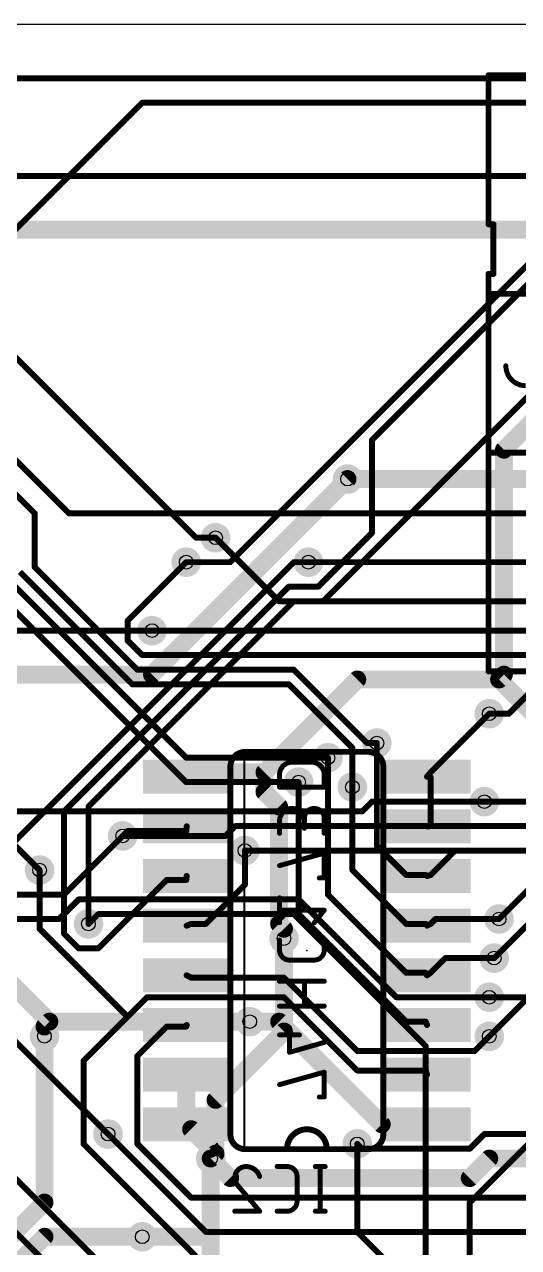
# Model space of a CAD drawing. Extents: x 0 to 200, y 0 to 49.
# Drawn here: x 66.74 to 79.37, y 16.72 to 48 of the extents above; entities that cross this region are included whole.
import ezdxf

# ---------------------------------------------------------------- set-up
doc = ezdxf.new("R2010")
doc.units = 0
for name, color, linetype in [('1', 12, 'CONTINUOUS'), ('16', 132, 'CONTINUOUS'), ('18', 110, 'CONTINUOUS'), ('20', 31, 'CONTINUOUS'), ('21', 253, 'CONTINUOUS'), ('22', 253, 'CONTINUOUS'), ('24', 53, 'CONTINUOUS'), ('26', 253, 'CONTINUOUS'), ('28', 253, 'CONTINUOUS'), ('30', 253, 'CONTINUOUS'), ('32', 253, 'CONTINUOUS'), ('44', 253, 'CONTINUOUS'), ('52', 253, 'CONTINUOUS')]:
    doc.layers.add(name, color=color, linetype=linetype)

# ---------------------------------------------------------------- blocks, each defined once
blk = doc.blocks.new('RECT')
blk.add_solid([(-0.5, -0.5), (0.5, -0.5), (-0.5, 0.5), (0.5, 0.5)])
blk = doc.blocks.new('ROUNDV')
at = {"const_width": 0.5}
blk.add_lwpolyline([(0, -0.25, 1), (0, 0.25, 1), (0, -0.25)], format="xyb", dxfattribs=at)

msp = doc.modelspace()

# ---------------------------------------------------------------- linework, layer by layer
at = {"layer": '1'}
for points, const_width in [([(61.75, 44.125), (82.75, 44.125)], 0.1524), ([(80.625, 42.75), (61.5, 42.75)], 0.4572), ([(65.75, 37.625), (67.875, 35.5)], 0.1524), ([(65.5, 37), (67, 35.5)], 0.1524), ([(81.625, 36.375), (75, 36.375)], 0.4572), ([(67, 35.5), (67, 34.125)], 0.1524), ([(67.875, 35.5), (84.625, 35.5)], 0.1524), ([(71.625, 34.875), (73.25, 33.25)], 0.1524), ([(67, 34.125), (69.625, 31.5)], 0.1524), ([(70.875, 34.25), (69.375, 32.75)], 0.1524), ([(74, 34.25), (86.375, 34.25)], 0.1524), ([(65.625, 33.875), (70.875, 28.625)], 0.1524), ([(66.25, 33.875), (70.875, 29.25)], 0.1524), ([(66.625, 34), (69.5, 31.125)], 0.1524), ([(73.25, 33.25), (81.25, 33.25)], 0.1524), ([(69.375, 32.75), (69.375, 32.25)], 0.1524), ([(87, 32.5), (70, 32.5)], 0.1524), ([(69.375, 32.25), (69.75, 31.875)], 0.1524), ([(69.75, 31.875), (81.75, 31.875)], 0.1524), ([(69.625, 31.5), (73.625, 31.5)], 0.1524), ([(73.625, 31.5), (75.5, 29.625)], 0.1524), ([(80, 31.25), (79.125, 30.375)], 0.1524), ([(69.5, 31.125), (73.5, 31.125)], 0.1524), ([(73.5, 31.125), (75.125, 29.5)], 0.1524), ([(79.125, 30.375), (78.625, 30.375)], 0.1524), ([(75.125, 29.5), (75.125, 28.5)], 0.1524), ([(75.5, 29.625), (75.75, 29.625)], 0.1524), ([(70.875, 29.25), (74.5, 29.25)], 0.1524), ([(70.875, 28.625), (73.75, 28.625)], 0.1524), ([(75.375, 27.875), (75.625, 28.125)], 0.1524), ([(75.625, 28.125), (78.5, 28.125)], 0.1524), ([(62.125, 27.875), (75.375, 27.875)], 0.1524), ([(72.125, 27.5), (71.875, 27.25)], 0.1524), ([(79.875, 27.5), (72.125, 27.5)], 0.1524), ([(78.875, 25.125), (81.375, 27.625)], 0.1524), ([(69.25, 27.25), (67.75, 25.75)], 0.1524), ([(71.875, 27.25), (69.25, 27.25)], 0.1524), ([(78.75, 24.125), (81.875, 27.25)], 0.1524), ([(67.125, 26.375), (66.5, 27)], 0.1524), ([(72.375, 26.875), (80.125, 26.875)], 0.1524), ([(78.625, 22.125), (83.375, 26.875)], 0.1524), ([(67.75, 25.75), (64.5, 25.75)], 0.1524), ([(67.625, 25.125), (68.125, 25.625)], 0.1524), ([(68.125, 25.625), (73.75, 25.625)], 0.1524), ([(73.75, 25.625), (76.25, 23.125)], 0.1524), ([(64.75, 25.125), (67.375, 22.5)], 0.4572), ([(65.875, 25.125), (67.625, 25.125)], 0.1524), ([(68.375, 25), (68.625, 25.25)], 0.1524), ([(68.625, 25.25), (73.625, 25.25)], 0.1524), ([(73.625, 25.25), (77, 21.875)], 0.1524), ([(73.375, 24.625), (73.375, 22.25)], 0.4572), ([(64.75, 23.75), (68.875, 19.625)], 0.1524), ([(76.25, 23.125), (78.625, 23.125)], 0.1524), ([(67.5, 16.125), (60.875, 22.75)], 0.1524), ([(67.25, 22.375), (67.375, 22.5)], 0.4572), ([(67.25, 22.125), (67.25, 22.375)], 0.4572), ([(67.375, 22.5), (72.5, 22.5)], 0.4572), ([(73.375, 22.25), (71.625, 20.5)], 0.4572), ([(77, 21.875), (77, 13.75)], 0.1524), ([(64.125, 20.875), (72.75, 12.25)], 0.1524), ([(71.625, 20.5), (71.625, 19.125)], 0.4572), ([(78.125, 17.875), (80.875, 20.625)], 0.1524), ([(75.25, 17.125), (75.25, 19.375)], 0.1524), ([(71.625, 19.125), (71.5, 19)], 0.4572), ([(71.5, 19), (71.5, 17)], 0.4572), ([(78.125, 13.125), (78.125, 17.875)], 0.1524), ([(71.5, 17), (69.75, 17)], 0.4572), ([(71.5, 17), (71.5, 14.5)], 0.4572), ([(76.625, 15.75), (75.25, 17.125)], 0.1524)]:
    msp.add_lwpolyline(points, dxfattribs=dict(at, const_width=const_width))
for points, const_width in [([(75, 36.4893, 1), (75, 36.2607)], 0.2286), ([(67.0381, 35.5, 1), (66.9619, 35.5)], 0.0762), ([(66.9731, 35.4731, 1), (67.0269, 35.5269)], 0.0762), ([(67.875, 35.5381, 1), (67.875, 35.4619)], 0.0762), ([(67.8481, 35.4731, 1), (67.9019, 35.5269)], 0.0762), ([(71.6519, 34.9019, 1), (71.5981, 34.8481)], 0.0762), ([(66.9619, 34.125, 1), (67.0381, 34.125)], 0.0762), ([(67.0269, 34.1519, 1), (66.9731, 34.0981)], 0.0762), ([(70.9019, 34.2231, 1), (70.8481, 34.2769)], 0.0762), ([(74, 34.2881, 1), (74, 34.2119)], 0.0762), ([(73.25, 33.2881, 1), (73.25, 33.2119)], 0.0762), ([(73.2231, 33.2231, 1), (73.2769, 33.2769)], 0.0762), ([(69.4131, 32.75, 1), (69.3369, 32.75)], 0.0762), ([(69.3481, 32.7769, 1), (69.4019, 32.7231)], 0.0762), ([(70, 32.5381, 1), (70, 32.4619)], 0.0762), ([(69.3369, 32.25, 1), (69.4131, 32.25)], 0.0762), ([(69.4019, 32.2769, 1), (69.3481, 32.2231)], 0.0762), ([(69.75, 31.9131, 1), (69.75, 31.8369)], 0.0762), ([(69.7231, 31.8481, 1), (69.7769, 31.9019)], 0.0762), ([(69.625, 31.5381, 1), (69.625, 31.4619)], 0.0762), ([(69.5981, 31.4731, 1), (69.6519, 31.5269)], 0.0762), ([(73.6519, 31.5269, 1), (73.5981, 31.4731)], 0.0762), ([(73.625, 31.4619, 1), (73.625, 31.5381)], 0.0762), ([(69.5, 31.1631, 1), (69.5, 31.0869)], 0.0762), ([(69.4731, 31.0981, 1), (69.5269, 31.1519)], 0.0762), ([(73.5269, 31.1519, 1), (73.4731, 31.0981)], 0.0762), ([(73.5, 31.0869, 1), (73.5, 31.1631)], 0.0762), ([(78.625, 30.4131, 1), (78.625, 30.3369)], 0.0762), ([(79.0981, 30.4019, 1), (79.1519, 30.3481)], 0.0762), ([(79.125, 30.3369, 1), (79.125, 30.4131)], 0.0762), ([(75.1631, 29.5, 1), (75.0869, 29.5)], 0.0762), ([(75.0981, 29.4731, 1), (75.1519, 29.5269)], 0.0762), ([(75.5, 29.6631, 1), (75.5, 29.5869)], 0.0762), ([(75.4731, 29.5981, 1), (75.5269, 29.6519)], 0.0762), ([(75.75, 29.5869, 1), (75.75, 29.6631)], 0.0762), ([(70.875, 29.2881, 1), (70.875, 29.2119)], 0.0762), ([(70.8481, 29.2231, 1), (70.9019, 29.2769)], 0.0762), ([(74.5, 29.2119, 1), (74.5, 29.2881)], 0.0762), ([(70.875, 28.6631, 1), (70.875, 28.5869)], 0.0762), ([(70.8481, 28.5981, 1), (70.9019, 28.6519)], 0.0762), ([(73.75, 28.5869, 1), (73.75, 28.6631)], 0.0762), ([(75.0869, 28.5, 1), (75.1631, 28.5)], 0.0762), ([(75.625, 28.1631, 1), (75.625, 28.0869)], 0.0762), ([(75.6519, 28.0981, 1), (75.5981, 28.1519)], 0.0762), ([(78.5, 28.0869, 1), (78.5, 28.1631)], 0.0762), ([(75.3481, 27.9019, 1), (75.4019, 27.8481)], 0.0762), ([(75.375, 27.8369, 1), (75.375, 27.9131)], 0.0762), ([(72.125, 27.5381, 1), (72.125, 27.4619)], 0.0762), ([(72.1519, 27.4731, 1), (72.0981, 27.5269)], 0.0762), ([(69.25, 27.2881, 1), (69.25, 27.2119)], 0.0762), ([(69.2769, 27.2231, 1), (69.2231, 27.2769)], 0.0762), ([(71.8481, 27.2769, 1), (71.9019, 27.2231)], 0.0762), ([(71.875, 27.2119, 1), (71.875, 27.2881)], 0.0762), ([(72.375, 26.9131, 1), (72.375, 26.8369)], 0.0762), ([(67.0981, 26.3481, 1), (67.1519, 26.4019)], 0.0762), ([(67.7231, 25.7769, 1), (67.7769, 25.7231)], 0.0762), ([(67.75, 25.7119, 1), (67.75, 25.7881)], 0.0762), ([(68.125, 25.6631, 1), (68.125, 25.5869)], 0.0762), ([(68.1519, 25.5981, 1), (68.0981, 25.6519)], 0.0762), ([(73.7769, 25.6519, 1), (73.7231, 25.5981)], 0.0762), ([(73.75, 25.5869, 1), (73.75, 25.6631)], 0.0762), ([(67.5981, 25.1519, 1), (67.6519, 25.0981)], 0.0762), ([(67.625, 25.0869, 1), (67.625, 25.1631)], 0.0762), ([(68.3481, 25.0269, 1), (68.4019, 24.9731)], 0.0762), ([(68.625, 25.2881, 1), (68.625, 25.2119)], 0.0762), ([(68.6519, 25.2231, 1), (68.5981, 25.2769)], 0.0762), ([(73.6519, 25.2769, 1), (73.5981, 25.2231)], 0.0762), ([(73.625, 25.2119, 1), (73.625, 25.2881)], 0.0762), ([(78.8481, 25.1519, 1), (78.9019, 25.0981)], 0.0762), ([(73.4893, 24.625, 1), (73.2607, 24.625)], 0.2286), ([(78.7231, 24.1519, 1), (78.7769, 24.0981)], 0.0762), ([(76.25, 23.1631, 1), (76.25, 23.0869)], 0.0762), ([(76.2231, 23.0981, 1), (76.2769, 23.1519)], 0.0762), ([(78.625, 23.0869, 1), (78.625, 23.1631)], 0.0762), ([(67.3643, 22.375, 1), (67.1357, 22.375)], 0.2286), ([(67.1692, 22.4558, 1), (67.3308, 22.2942)], 0.2286), ([(67.375, 22.6143, 1), (67.375, 22.3857)], 0.2286), ([(67.4558, 22.4192, 1), (67.2942, 22.5808)], 0.2286), ([(67.2942, 22.4192, 1), (67.4558, 22.5808)], 0.2286), ([(72.5, 22.3857, 1), (72.5, 22.6143)], 0.2286), ([(67.1357, 22.125, 1), (67.3643, 22.125)], 0.2286), ([(73.2607, 22.25, 1), (73.4893, 22.25)], 0.2286), ([(73.4558, 22.1692, 1), (73.2942, 22.3308)], 0.2286), ([(77.0381, 21.875, 1), (76.9619, 21.875)], 0.0762), ([(76.9731, 21.8481, 1), (77.0269, 21.9019)], 0.0762), ([(78.5981, 22.1519, 1), (78.6519, 22.0981)], 0.0762), ([(71.7393, 20.5, 1), (71.5107, 20.5)], 0.2286), ([(71.5442, 20.5808, 1), (71.7058, 20.4192)], 0.2286), ([(68.8481, 19.5981, 1), (68.9019, 19.6519)], 0.0762), ([(75.2881, 19.375, 1), (75.2119, 19.375)], 0.0762), ([(71.6143, 19, 1), (71.3857, 19)], 0.2286), ([(71.4192, 19.0808, 1), (71.5808, 18.9192)], 0.2286), ([(71.5107, 19.125, 1), (71.7393, 19.125)], 0.2286), ([(71.7058, 19.0442, 1), (71.5442, 19.2058)], 0.2286), ([(78.1631, 17.875, 1), (78.0869, 17.875)], 0.0762), ([(78.0981, 17.9019, 1), (78.1519, 17.8481)], 0.0762), ([(69.75, 17.1143, 1), (69.75, 16.8857)], 0.2286), ([(71.6143, 17, 1), (71.3857, 17)], 0.2286), ([(71.5, 16.8857, 1), (71.5, 17.1143)], 0.2286), ([(71.3857, 17, 1), (71.6143, 17)], 0.2286), ([(75.2119, 17.125, 1), (75.2881, 17.125)], 0.0762), ([(75.2769, 17.1519, 1), (75.2231, 17.0981)], 0.0762)]:
    msp.add_lwpolyline(points, format="xyb", dxfattribs=dict(at, const_width=const_width))
at = {"layer": '16'}
for points, const_width in [([(66.25, 46.625), (127.625, 46.625)], 0.1524), ([(65.625, 41.875), (69.75, 46)], 0.1524), ([(69.75, 46), (88.125, 46)], 0.1524), ([(83.125, 45.375), (72, 34.25)], 0.1524), ([(75.625, 37.375), (81.75, 43.5)], 0.1524), ([(65.625, 40.375), (71.125, 34.875)], 0.1524), ([(80.125, 39), (74.375, 33.25)], 0.1524), ([(80.625, 38.75), (79, 37.125)], 0.4572), ([(75.625, 35), (75.625, 37.375)], 0.1524), ([(79, 37.125), (79, 31.375)], 0.4572), ([(75, 36.375), (70, 31.375)], 0.4572), ([(74.25, 33.625), (75.625, 35)], 0.1524), ([(71.125, 34.875), (71.625, 34.875)], 0.1524), ([(66.5, 27.125), (73.625, 34.25)], 0.1524), ([(72, 34.25), (70.875, 34.25)], 0.1524), ([(73.625, 34.25), (74, 34.25)], 0.1524), ([(67.75, 27.875), (73.5, 33.625)], 0.1524), ([(73.5, 33.625), (74.25, 33.625)], 0.1524), ([(73.625, 33.25), (68.375, 28)], 0.1524), ([(74.375, 33.25), (73.625, 33.25)], 0.1524), ([(70, 32.5), (64.125, 32.5)], 0.1524), ([(70, 31.375), (64.25, 31.375)], 0.4572), ([(79, 31.375), (78.875, 31.25)], 0.4572), ([(75.25, 31.25), (72.875, 28.875)], 0.4572), ([(78.875, 31.25), (75.25, 31.25)], 0.4572), ([(81.25, 28.875), (78.875, 31.25)], 0.4572), ([(78.625, 30.375), (77.125, 28.875)], 0.1524), ([(75.75, 29.625), (75.75, 27)], 0.1524), ([(71, 28.875), (70.8866, 28.765)], 0.4572), ([(72.875, 28.875), (71, 28.875)], 0.4572), ([(72.875, 28.875), (72.875, 28.375)], 0.4572), ([(74.5, 29.25), (74.5, 25.75)], 0.1524), ([(77.125, 28.875), (77.0334, 28.765)], 0.1524), ([(77.125, 28.75), (77.0334, 28.765)], 0.1524), ([(77.125, 28.75), (77.125, 27.5)], 0.1524), ([(72.875, 28.375), (73.25, 28)], 0.4572), ([(73.75, 28.625), (73.75, 25.25)], 0.1524), ([(75.125, 28.5), (75.125, 26.375)], 0.1524), ([(73.25, 28), (73.25, 25)], 0.4572), ([(78.5, 28.125), (84, 28.125)], 0.1524), ([(67.75, 24.75), (67.75, 27.875)], 0.1524), ([(68.375, 28), (68.375, 25)], 0.1524), ([(70.875, 27.375), (70.8866, 27.495)], 0.1524), ([(77.125, 27.5), (77.0334, 27.495)], 0.1524), ([(69.25, 27.25), (69.375, 27.375)], 0.1524), ([(69.375, 27.375), (70.875, 27.375)], 0.1524), ([(72.375, 26), (72.375, 26.875)], 0.1524), ([(75.75, 27), (76.5, 26.25)], 0.1524), ([(77.125, 26.25), (77.75, 26.875)], 0.1524), ([(77.75, 26.875), (84, 26.875)], 0.1524), ([(67.125, 24.875), (67.125, 26.375)], 0.1524), ([(70.875, 26.125), (70.8866, 26.225)], 0.1524), ([(75.125, 26.375), (76.5, 25)], 0.1524), ([(76.5, 26.25), (77, 26.25)], 0.1524), ([(77, 26.25), (77.0334, 26.225)], 0.1524), ([(77.125, 26.25), (77.0334, 26.225)], 0.1524), ([(70.375, 26.125), (68.625, 24.375)], 0.1524), ([(70.875, 26.125), (70.375, 26.125)], 0.1524), ([(71.375, 25), (72.375, 26)], 0.1524), ([(74.5, 25.75), (76.5, 23.75)], 0.1524), ([(71, 25), (70.8866, 24.955)], 0.1524), ([(71, 25), (71.375, 25)], 0.1524), ([(73.25, 25), (73.375, 24.875)], 0.4572), ([(73.375, 24.875), (73.375, 24.625)], 0.4572), ([(73.75, 25.25), (76.5, 22.5)], 0.1524), ([(76.5, 25), (77, 25)], 0.1524), ([(77, 25), (77.0334, 24.955)], 0.1524), ([(77.125, 25), (77.0334, 24.955)], 0.1524), ([(77.125, 25), (77.25, 25.125)], 0.1524), ([(77.25, 25.125), (78.875, 25.125)], 0.1524), ([(69.375, 22.625), (67.125, 24.875)], 0.1524), ([(68.125, 24.375), (67.75, 24.75)], 0.1524), ([(68.625, 24.375), (68.125, 24.375)], 0.1524), ([(77.125, 23.75), (77.5, 24.125)], 0.1524), ([(77.5, 24.125), (78.75, 24.125)], 0.1524), ([(76.5, 23.75), (77, 23.75)], 0.1524), ([(77, 23.75), (77.0334, 23.685)], 0.1524), ([(77.125, 23.75), (77.0334, 23.685)], 0.1524), ([(71, 23.625), (70.8866, 23.685)], 0.1524), ([(71, 23.625), (73.375, 23.625)], 0.1524), ([(73.375, 23.625), (75.25, 21.75)], 0.1524), ([(69.375, 22.625), (69.875, 23.125)], 0.1524), ([(69.875, 23.125), (73.375, 23.125)], 0.1524), ([(73.375, 23.125), (75.25, 21.25)], 0.1524), ([(78.625, 23.125), (87.625, 23.125)], 0.1524), ([(68.25, 21.5), (69.375, 22.625)], 0.1524), ([(72.5, 22.5), (73.25, 22.5)], 0.4572), ([(73.25, 22.5), (75.875, 19.875)], 0.4572), ([(76.5, 22.5), (77, 22.5)], 0.1524), ([(77, 22.5), (77.0334, 22.415)], 0.1524), ([(67.25, 17.875), (67.25, 22.125)], 0.4572), ([(70.375, 22.375), (69.625, 21.625)], 0.1524), ([(70.875, 22.375), (70.375, 22.375)], 0.1524), ([(70.875, 22.375), (70.8866, 22.415)], 0.1524), ([(78.25, 21.75), (78.625, 22.125)], 0.1524), ([(69.625, 21.625), (69.625, 19.375)], 0.1524), ([(75.25, 21.75), (78.25, 21.75)], 0.1524), ([(68.25, 19.375), (68.25, 21.5)], 0.1524), ([(70.875, 21.125), (70.8866, 21.145)], 0.4572), ([(70.875, 21.125), (70.875, 19.875)], 0.4572), ([(75.25, 21.25), (77, 21.25)], 0.1524), ([(77, 21.25), (77.0334, 21.145)], 0.1524), ([(70.875, 19.875), (70.8866, 19.875)], 0.4572), ([(71, 19.75), (70.8866, 19.875)], 0.4572), ([(75.875, 19.875), (77.0334, 19.875)], 0.4572), ([(71, 19.75), (71.5, 19.25)], 0.4572), ([(71.125, 16.5), (68.25, 19.375)], 0.1524), ([(68.875, 19.625), (71.375, 17.125)], 0.1524), ([(69.625, 19.375), (71, 18)], 0.1524), ([(71.5, 19.25), (71.5, 19)], 0.4572), ([(75.25, 19.375), (75.375, 19.25)], 0.1524), ([(78.125, 19.25), (78.5, 19.625)], 0.1524), ([(78.5, 19.625), (80.375, 19.625)], 0.1524), ([(71.5, 19), (72, 18.5)], 0.4572), ([(75.375, 19.25), (78.125, 19.25)], 0.1524), ([(78.125, 18.5), (78.625, 19)], 0.4572), ([(78.625, 19), (80.125, 19)], 0.4572), ([(72, 18.5), (78.125, 18.5)], 0.4572), ([(64.875, 15.5), (67.25, 17.875)], 0.4572), ([(71, 18), (80, 18)], 0.1524), ([(67.25, 17), (66.5, 16.25)], 0.4572), ([(69.75, 17), (67.25, 17)], 0.4572), ([(71.375, 17.125), (80.875, 17.125)], 0.1524)]:
    msp.add_lwpolyline(points, dxfattribs=dict(at, const_width=const_width))
for points, const_width in [([(69.75, 46.0381, 1), (69.75, 45.9619)], 0.0762), ([(69.7769, 45.9731, 1), (69.7231, 46.0269)], 0.0762), ([(75.6631, 37.375, 1), (75.5869, 37.375)], 0.0762), ([(75.5981, 37.4019, 1), (75.6519, 37.3481)], 0.0762), ([(79.1143, 37.125, 1), (78.8857, 37.125)], 0.2286), ([(78.9192, 37.2058, 1), (79.0808, 37.0442)], 0.2286), ([(75.0808, 36.2942, 1), (74.9192, 36.4558)], 0.2286), ([(75.5869, 35, 1), (75.6631, 35)], 0.0762), ([(75.6519, 34.9731, 1), (75.5981, 35.0269)], 0.0762), ([(71.125, 34.9131, 1), (71.125, 34.8369)], 0.0762), ([(71.0981, 34.8481, 1), (71.1519, 34.9019)], 0.0762), ([(71.625, 34.8369, 1), (71.625, 34.9131)], 0.0762), ([(70.875, 34.2881, 1), (70.875, 34.2119)], 0.0762), ([(71.9731, 34.2769, 1), (72.0269, 34.2231)], 0.0762), ([(72, 34.2119, 1), (72, 34.2881)], 0.0762), ([(73.625, 34.2881, 1), (73.625, 34.2119)], 0.0762), ([(73.6519, 34.2231, 1), (73.5981, 34.2769)], 0.0762), ([(74, 34.2119, 1), (74, 34.2881)], 0.0762), ([(73.5, 33.6631, 1), (73.5, 33.5869)], 0.0762), ([(73.5269, 33.5981, 1), (73.4731, 33.6519)], 0.0762), ([(74.2231, 33.6519, 1), (74.2769, 33.5981)], 0.0762), ([(74.25, 33.5869, 1), (74.25, 33.6631)], 0.0762), ([(73.625, 33.2881, 1), (73.625, 33.2119)], 0.0762), ([(73.6519, 33.2231, 1), (73.5981, 33.2769)], 0.0762), ([(74.3481, 33.2769, 1), (74.4019, 33.2231)], 0.0762), ([(74.375, 33.2119, 1), (74.375, 33.2881)], 0.0762), ([(70, 32.4619, 1), (70, 32.5381)], 0.0762), ([(70, 31.2607, 1), (70, 31.4893)], 0.2286), ([(79.0808, 31.2942, 1), (78.9192, 31.4558)], 0.2286), ([(69.9192, 31.4558, 1), (70.0808, 31.2942)], 0.2286), ([(75.25, 31.3643, 1), (75.25, 31.1357)], 0.2286), ([(75.3308, 31.1692, 1), (75.1692, 31.3308)], 0.2286), ([(78.9558, 31.3308, 1), (78.7942, 31.1692)], 0.2286), ([(78.7942, 31.3308, 1), (78.9558, 31.1692)], 0.2286), ([(78.875, 31.1357, 1), (78.875, 31.3643)], 0.2286), ([(78.8857, 31.375, 1), (79.1143, 31.375)], 0.2286), ([(78.6519, 30.3481, 1), (78.5981, 30.4019)], 0.0762), ([(75.7881, 29.625, 1), (75.7119, 29.625)], 0.0762), ([(71, 28.9893, 1), (71, 28.7607)], 0.2286), ([(71.0796, 28.793, 1), (70.9204, 28.957)], 0.2286), ([(72.9893, 28.875, 1), (72.7607, 28.875)], 0.2286), ([(72.875, 28.7607, 1), (72.875, 28.9893)], 0.2286), ([(74.5381, 29.25, 1), (74.4619, 29.25)], 0.0762), ([(70.807, 28.847, 1), (70.9662, 28.683)], 0.2286), ([(72.7942, 28.9558, 1), (72.9558, 28.7942)], 0.2286), ([(77.0396, 28.8026, 1), (77.0272, 28.7274)], 0.0762), ([(77.0041, 28.7894, 1), (77.0627, 28.7406)], 0.0762), ([(77.1631, 28.75, 1), (77.0869, 28.75)], 0.0762), ([(77.0981, 28.9019, 1), (77.1519, 28.8481)], 0.0762), ([(77.1543, 28.8506, 1), (77.0957, 28.8994)], 0.0762), ([(77.1188, 28.7124, 1), (77.1312, 28.7876)], 0.0762), ([(72.9558, 28.4558, 1), (72.7942, 28.2942)], 0.2286), ([(72.7607, 28.375, 1), (72.9893, 28.375)], 0.2286), ([(73.7881, 28.625, 1), (73.7119, 28.625)], 0.0762), ([(75.1631, 28.5, 1), (75.0869, 28.5)], 0.0762), ([(73.3643, 28, 1), (73.1357, 28)], 0.2286), ([(73.1692, 27.9192, 1), (73.3308, 28.0808)], 0.2286), ([(78.5, 28.1631, 1), (78.5, 28.0869)], 0.0762), ([(67.7881, 27.875, 1), (67.7119, 27.875)], 0.0762), ([(67.7231, 27.9019, 1), (67.7769, 27.8481)], 0.0762), ([(68.4131, 28, 1), (68.3369, 28)], 0.0762), ([(68.3481, 28.0269, 1), (68.4019, 27.9731)], 0.0762), ([(70.9245, 27.4913, 1), (70.8487, 27.4987)], 0.0762), ([(77.0313, 27.533, 1), (77.0355, 27.457)], 0.0762), ([(77.0869, 27.5, 1), (77.1631, 27.5)], 0.0762), ([(77.1271, 27.462, 1), (77.1229, 27.538)], 0.0762), ([(69.2231, 27.2769, 1), (69.2769, 27.2231)], 0.0762), ([(69.375, 27.4131, 1), (69.375, 27.3369)], 0.0762), ([(69.4019, 27.3481, 1), (69.3481, 27.4019)], 0.0762), ([(70.8371, 27.3787, 1), (70.9129, 27.3713)], 0.0762), ([(70.875, 27.3369, 1), (70.875, 27.4131)], 0.0762), ([(72.4131, 26.875, 1), (72.3369, 26.875)], 0.0762), ([(75.7119, 27, 1), (75.7881, 27)], 0.0762), ([(75.7769, 27.0269, 1), (75.7231, 26.9731)], 0.0762), ([(77.75, 26.9131, 1), (77.75, 26.8369)], 0.0762), ([(77.7769, 26.8481, 1), (77.7231, 26.9019)], 0.0762), ([(67.1631, 26.375, 1), (67.0869, 26.375)], 0.0762), ([(70.9244, 26.2206, 1), (70.8488, 26.2294)], 0.0762), ([(75.0869, 26.375, 1), (75.1631, 26.375)], 0.0762), ([(75.1519, 26.4019, 1), (75.0981, 26.3481)], 0.0762), ([(76.5, 26.2881, 1), (76.5, 26.2119)], 0.0762), ([(76.4731, 26.2231, 1), (76.5269, 26.2769)], 0.0762), ([(77.0228, 26.2805, 1), (76.9772, 26.2195)], 0.0762), ([(77.0234, 26.2618, 1), (77.0434, 26.1882)], 0.0762), ([(77, 26.2119, 1), (77, 26.2881)], 0.0762), ([(77.0106, 26.1945, 1), (77.0562, 26.2555)], 0.0762), ([(77.0981, 26.2769, 1), (77.1519, 26.2231)], 0.0762), ([(77.135, 26.2132, 1), (77.115, 26.2868)], 0.0762), ([(70.375, 26.1631, 1), (70.375, 26.0869)], 0.0762), ([(70.4019, 26.0981, 1), (70.3481, 26.1519)], 0.0762), ([(70.8372, 26.1294, 1), (70.9128, 26.1206)], 0.0762), ([(70.875, 26.0869, 1), (70.875, 26.1631)], 0.0762), ([(72.3369, 26, 1), (72.4131, 26)], 0.0762), ([(72.4019, 25.9731, 1), (72.3481, 26.0269)], 0.0762), ([(74.4619, 25.75, 1), (74.5381, 25.75)], 0.0762), ([(74.5269, 25.7769, 1), (74.4731, 25.7231)], 0.0762), ([(68.3369, 25, 1), (68.4131, 25)], 0.0762), ([(70.8725, 24.9904, 1), (70.9007, 24.9196)], 0.0762), ([(71, 25.0381, 1), (71, 24.9619)], 0.0762), ([(71.0141, 24.9646, 1), (70.9859, 25.0354)], 0.0762), ([(71.3481, 25.0269, 1), (71.4019, 24.9731)], 0.0762), ([(71.375, 24.9619, 1), (71.375, 25.0381)], 0.0762), ([(73.3308, 25.0808, 1), (73.1692, 24.9192)], 0.2286), ([(73.1357, 25, 1), (73.3643, 25)], 0.2286), ([(73.4893, 24.875, 1), (73.2607, 24.875)], 0.2286), ([(73.2942, 24.7942, 1), (73.4558, 24.9558)], 0.2286), ([(73.7119, 25.25, 1), (73.7881, 25.25)], 0.0762), ([(73.7769, 25.2769, 1), (73.7231, 25.2231)], 0.0762), ([(76.5, 25.0381, 1), (76.5, 24.9619)], 0.0762), ([(76.4731, 24.9731, 1), (76.5269, 25.0269)], 0.0762), ([(77.0306, 25.0227, 1), (76.9694, 24.9773)], 0.0762), ([(77.0166, 24.9892, 1), (77.0502, 24.9208)], 0.0762), ([(77, 24.9619, 1), (77, 25.0381)], 0.0762), ([(77.0981, 25.0269, 1), (77.1519, 24.9731)], 0.0762), ([(77.1418, 24.9658, 1), (77.1082, 25.0342)], 0.0762), ([(77.25, 25.1631, 1), (77.25, 25.0869)], 0.0762), ([(77.2769, 25.0981, 1), (77.2231, 25.1519)], 0.0762), ([(78.875, 25.0869, 1), (78.875, 25.1631)], 0.0762), ([(67.0869, 24.875, 1), (67.1631, 24.875)], 0.0762), ([(67.1519, 24.9019, 1), (67.0981, 24.8481)], 0.0762), ([(67.7119, 24.75, 1), (67.7881, 24.75)], 0.0762), ([(67.7769, 24.7769, 1), (67.7231, 24.7231)], 0.0762), ([(73.2607, 24.625, 1), (73.4893, 24.625)], 0.2286), ([(77.0028, 24.9323, 1), (77.064, 24.9777)], 0.0762), ([(68.125, 24.4131, 1), (68.125, 24.3369)], 0.0762), ([(68.0981, 24.3481, 1), (68.1519, 24.4019)], 0.0762), ([(68.5981, 24.4019, 1), (68.6519, 24.3481)], 0.0762), ([(68.625, 24.3369, 1), (68.625, 24.4131)], 0.0762), ([(77.5, 24.1631, 1), (77.5, 24.0869)], 0.0762), ([(77.5269, 24.0981, 1), (77.4731, 24.1519)], 0.0762), ([(78.75, 24.0869, 1), (78.75, 24.1631)], 0.0762), ([(76.5, 23.7881, 1), (76.5, 23.7119)], 0.0762), ([(76.4731, 23.7231, 1), (76.5269, 23.7769)], 0.0762), ([(77.0339, 23.7674, 1), (76.9661, 23.7326)], 0.0762), ([(77, 23.7119, 1), (77, 23.7881)], 0.0762), ([(77.0981, 23.7769, 1), (77.1519, 23.7231)], 0.0762), ([(77.147, 23.7189, 1), (77.103, 23.7811)], 0.0762), ([(70.9044, 23.7187, 1), (70.8688, 23.6513)], 0.0762), ([(71, 23.6631, 1), (71, 23.5869)], 0.0762), ([(70.9822, 23.5913, 1), (71.0178, 23.6587)], 0.0762), ([(73.4019, 23.6519, 1), (73.3481, 23.5981)], 0.0762), ([(73.375, 23.5869, 1), (73.375, 23.6631)], 0.0762), ([(77.0114, 23.7161, 1), (77.0554, 23.6539)], 0.0762), ([(76.9995, 23.6676, 1), (77.0673, 23.7024)], 0.0762), ([(69.875, 23.1631, 1), (69.875, 23.0869)], 0.0762), ([(69.9019, 23.0981, 1), (69.8481, 23.1519)], 0.0762), ([(73.4019, 23.1519, 1), (73.3481, 23.0981)], 0.0762), ([(73.375, 23.0869, 1), (73.375, 23.1631)], 0.0762), ([(78.625, 23.1631, 1), (78.625, 23.0869)], 0.0762), ([(69.3481, 22.6519, 1), (69.4019, 22.5981)], 0.0762), ([(69.4019, 22.5981, 1), (69.3481, 22.6519)], 0.0762), ([(69.3481, 22.5981, 1), (69.4019, 22.6519)], 0.0762), ([(72.5, 22.6143, 1), (72.5, 22.3857)], 0.2286), ([(73.3308, 22.5808, 1), (73.1692, 22.4192)], 0.2286), ([(73.25, 22.3857, 1), (73.25, 22.6143)], 0.2286), ([(76.5, 22.5381, 1), (76.5, 22.4619)], 0.0762), ([(76.4731, 22.4731, 1), (76.5269, 22.5269)], 0.0762), ([(77.0355, 22.5139, 1), (76.9645, 22.4861)], 0.0762), ([(77, 22.4619, 1), (77, 22.5381)], 0.0762), ([(67.3643, 22.125, 1), (67.1357, 22.125)], 0.2286), ([(70.375, 22.4131, 1), (70.375, 22.3369)], 0.0762), ([(70.4019, 22.3481, 1), (70.3481, 22.4019)], 0.0762), ([(70.8384, 22.3856, 1), (70.9116, 22.3644)], 0.0762), ([(70.9232, 22.4044, 1), (70.85, 22.4256)], 0.0762), ([(70.875, 22.3369, 1), (70.875, 22.4131)], 0.0762), ([(76.9979, 22.4011, 1), (77.0689, 22.4289)], 0.0762), ([(78.6519, 22.0981, 1), (78.5981, 22.1519)], 0.0762), ([(69.6631, 21.625, 1), (69.5869, 21.625)], 0.0762), ([(69.5981, 21.6519, 1), (69.6519, 21.5981)], 0.0762), ([(75.25, 21.7881, 1), (75.25, 21.7119)], 0.0762), ([(75.2231, 21.7231, 1), (75.2769, 21.7769)], 0.0762), ([(78.2231, 21.7769, 1), (78.2769, 21.7231)], 0.0762), ([(78.25, 21.7119, 1), (78.25, 21.7881)], 0.0762), ([(68.2881, 21.5, 1), (68.2119, 21.5)], 0.0762), ([(68.2231, 21.5269, 1), (68.2769, 21.4731)], 0.0762), ([(70.9893, 21.125, 1), (70.7607, 21.125)], 0.2286), ([(70.7761, 21.1823, 1), (70.9739, 21.0677)], 0.2286), ([(70.9855, 21.0877, 1), (70.7877, 21.2023)], 0.2286), ([(75.25, 21.2881, 1), (75.25, 21.2119)], 0.0762), ([(75.2231, 21.2231, 1), (75.2769, 21.2769)], 0.0762), ([(77.0363, 21.2615, 1), (76.9637, 21.2385)], 0.0762), ([(77, 21.2119, 1), (77, 21.2881)], 0.0762), ([(76.9971, 21.1335, 1), (77.0697, 21.1565)], 0.0762), ([(70.875, 19.9893, 1), (70.875, 19.7607)], 0.2286), ([(70.9713, 19.9518, 1), (70.8019, 19.7982)], 0.2286), ([(70.8866, 19.7607, 1), (70.8866, 19.9893)], 0.2286), ([(75.875, 19.9893, 1), (75.875, 19.7607)], 0.2286), ([(75.7942, 19.7942, 1), (75.9558, 19.9558)], 0.2286), ([(77.0334, 19.7607, 1), (77.0334, 19.9893)], 0.2286), ([(70.7607, 19.875, 1), (70.9893, 19.875)], 0.2286), ([(71.0808, 19.8308, 1), (70.9192, 19.6692)], 0.2286), ([(70.9153, 19.6732, 1), (71.0847, 19.8268)], 0.2286), ([(68.2119, 19.375, 1), (68.2881, 19.375)], 0.0762), ([(68.2769, 19.4019, 1), (68.2231, 19.3481)], 0.0762), ([(68.9019, 19.6519, 1), (68.8481, 19.5981)], 0.0762), ([(69.5869, 19.375, 1), (69.6631, 19.375)], 0.0762), ([(69.6519, 19.4019, 1), (69.5981, 19.3481)], 0.0762), ([(71.6143, 19.25, 1), (71.3857, 19.25)], 0.2286), ([(71.4192, 19.1692, 1), (71.5808, 19.3308)], 0.2286), ([(75.2769, 19.4019, 1), (75.2231, 19.3481)], 0.0762), ([(78.5, 19.6631, 1), (78.5, 19.5869)], 0.0762), ([(78.5269, 19.5981, 1), (78.4731, 19.6519)], 0.0762), ([(71.5808, 19.0808, 1), (71.4192, 18.9192)], 0.2286), ([(71.3857, 19, 1), (71.6143, 19)], 0.2286), ([(75.375, 19.2881, 1), (75.375, 19.2119)], 0.0762), ([(75.3481, 19.2231, 1), (75.4019, 19.2769)], 0.0762), ([(78.0981, 19.2769, 1), (78.1519, 19.2231)], 0.0762), ([(78.125, 19.2119, 1), (78.125, 19.2881)], 0.0762), ([(78.625, 19.1143, 1), (78.625, 18.8857)], 0.2286), ([(78.7058, 18.9192, 1), (78.5442, 19.0808)], 0.2286), ([(72, 18.6143, 1), (72, 18.3857)], 0.2286), ([(71.9192, 18.4192, 1), (72.0808, 18.5808)], 0.2286), ([(78.0442, 18.5808, 1), (78.2058, 18.4192)], 0.2286), ([(78.125, 18.3857, 1), (78.125, 18.6143)], 0.2286), ([(67.1357, 17.875, 1), (67.3643, 17.875)], 0.2286), ([(67.3308, 17.7942, 1), (67.1692, 17.9558)], 0.2286), ([(71, 18.0381, 1), (71, 17.9619)], 0.0762), ([(70.9731, 17.9731, 1), (71.0269, 18.0269)], 0.0762), ([(67.25, 17.1143, 1), (67.25, 16.8857)], 0.2286), ([(67.3308, 16.9192, 1), (67.1692, 17.0808)], 0.2286), ([(69.75, 16.8857, 1), (69.75, 17.1143)], 0.2286), ([(71.375, 17.1631, 1), (71.375, 17.0869)], 0.0762), ([(71.3481, 17.0981, 1), (71.4019, 17.1519)], 0.0762)]:
    msp.add_lwpolyline(points, format="xyb", dxfattribs=dict(at, const_width=const_width))
at = {"layer": '20'}
msp.add_line((200, 48), (0, 48), dxfattribs=at)
at = {"layer": '21', "const_width": 0.1524}
for points in [[(87.495, 46.7), (78.605, 46.7)], [(78.605, 42.89), (78.605, 46.7)], [(78.605, 42.89), (78.732, 42.89)], [(78.732, 41.62), (78.732, 42.89)], [(78.605, 41.112), (78.605, 41.62)], [(78.732, 41.62), (78.605, 41.62)], [(78.605, 37.048), (78.605, 41.112)], [(79.621, 41.112), (78.605, 41.112)], [(78.605, 31.46), (78.605, 37.048)], [(79.621, 37.048), (78.605, 37.048)], [(78.605, 31.46), (87.495, 31.46)]]:
    msp.add_lwpolyline(points, dxfattribs=at)
at = {"layer": '21'}
for points, const_width in [([(78.605, 46.7381, 1), (78.605, 46.6619)], 0.0762), ([(78.6431, 46.7, 1), (78.5669, 46.7)], 0.0762), ([(78.605, 42.9281, 1), (78.605, 42.8519)], 0.0762), ([(78.5669, 42.89, 1), (78.6431, 42.89)], 0.0762), ([(78.7701, 42.89, 1), (78.6939, 42.89)], 0.0762), ([(78.732, 42.8519, 1), (78.732, 42.9281)], 0.0762), ([(78.6431, 41.62, 1), (78.5669, 41.62)], 0.0762), ([(78.605, 41.6581, 1), (78.605, 41.5819)], 0.0762), ([(78.6939, 41.62, 1), (78.7701, 41.62)], 0.0762), ([(78.732, 41.5819, 1), (78.732, 41.6581)], 0.0762), ([(78.6431, 41.112, 1), (78.5669, 41.112)], 0.0762), ([(78.605, 41.1501, 1), (78.605, 41.0739)], 0.0762), ([(78.5669, 41.112, 1), (78.6431, 41.112)], 0.0762), ([(79.0495, 39.2705, 0.4142), (79.5575, 38.7625)], 0.127), ([(79.0813, 39.2705, 1), (79.0178, 39.2705)], 0.0635), ([(78.6431, 37.048, 1), (78.5669, 37.048)], 0.0762), ([(78.605, 37.0861, 1), (78.605, 37.0099)], 0.0762), ([(78.5669, 37.048, 1), (78.6431, 37.048)], 0.0762), ([(78.605, 31.4981, 1), (78.605, 31.4219)], 0.0762), ([(78.5669, 31.46, 1), (78.6431, 31.46)], 0.0762)]:
    msp.add_lwpolyline(points, format="xyb", dxfattribs=dict(at, const_width=const_width))
at = {"layer": '22'}
for points, const_width in [([(72.3852, 29.4, 0.4142), (72.0042, 29.019)], 0.1524), ([(72.3852, 29.4381, 1), (72.3852, 29.3619)], 0.0762), ([(72.3725, 29.4, 1), (72.3471, 29.4)], 0.0254), ([(72.3852, 29.3619, 1), (72.3852, 29.4381)], 0.0762), ([(75.9158, 29.019, 0.4142), (75.5348, 29.4)], 0.1524), ([(75.5348, 29.4381, 1), (75.5348, 29.3619)], 0.0762), ([(75.5348, 29.3619, 1), (75.5348, 29.4381)], 0.0762), ([(71.9661, 29.019, 1), (72.0423, 29.019)], 0.0762), ([(75.8777, 29.019, 1), (75.9539, 29.019)], 0.0762), ([(74.468, 19.24, 1), (73.452, 19.24)], 0.1524), ([(72.0042, 19.621, 0.4142), (72.3852, 19.24)], 0.1524), ([(72.0423, 19.621, 1), (71.9661, 19.621)], 0.0762), ([(75.5348, 19.24, 0.4142), (75.9158, 19.621)], 0.1524), ([(75.9539, 19.621, 1), (75.8777, 19.621)], 0.0762), ([(72.3852, 19.2781, 1), (72.3852, 19.2019)], 0.0762), ([(72.3471, 19.24, 1), (72.3725, 19.24)], 0.0254), ([(72.3852, 19.2019, 1), (72.3852, 19.2781)], 0.0762), ([(73.452, 19.2781, 1), (73.452, 19.2019)], 0.0762), ([(73.4139, 19.24, 1), (73.4901, 19.24)], 0.0762), ([(73.452, 19.2019, 1), (73.452, 19.2781)], 0.0762), ([(74.468, 19.2781, 1), (74.468, 19.2019)], 0.0762), ([(74.4299, 19.24, 1), (74.5061, 19.24)], 0.0762), ([(74.468, 19.2019, 1), (74.468, 19.2781)], 0.0762), ([(75.5348, 19.2781, 1), (75.5348, 19.2019)], 0.0762), ([(75.5348, 19.2019, 1), (75.5348, 19.2781)], 0.0762)]:
    msp.add_lwpolyline(points, format="xyb", dxfattribs=dict(at, const_width=const_width))
for points, const_width in [([(72.3852, 29.4), (75.5348, 29.4)], 0.1524), ([(72.3598, 19.24), (72.3598, 29.4)], 0.0508), ([(73.452, 19.24), (72.3852, 19.24)], 0.1524), ([(74.468, 19.24), (73.452, 19.24)], 0.1524), ([(75.5348, 19.24), (74.468, 19.24)], 0.1524)]:
    msp.add_lwpolyline(points, dxfattribs=dict(at, const_width=const_width))
at = {"layer": '24'}
msp.add_point((73.96, 24.32), dxfattribs=at)
at = {"layer": '26'}
for points, const_width in [([(72.4043, 18.7955, 0.4142), (72.1185, 18.5098)], 0.127), ([(72.7535, 18.5415, 0.3252), (72.4043, 18.7955)], 0.127), ([(72.4042, 18.8272, 1), (72.4043, 18.7638)], 0.0635), ([(72.4043, 18.7638, 1), (72.4043, 18.8272)], 0.0635), ([(73.2017, 18.8272, 1), (73.2017, 18.7638)], 0.0635), ([(73.7097, 18.5415, 0.4142), (73.4557, 18.7955)], 0.127), ([(73.4557, 18.8272, 1), (73.4557, 18.7638)], 0.0635), ([(73.4557, 18.7638, 1), (73.4557, 18.8272)], 0.0635), ([(74.1759, 18.8272, 1), (74.1759, 18.7638)], 0.0635), ([(74.3346, 18.7955, 1), (74.2711, 18.7955)], 0.0635), ([(74.4299, 18.7638, 1), (74.4299, 18.8272)], 0.0635), ([(72.0867, 18.5098, 1), (72.1502, 18.5098)], 0.0635), ([(72.1185, 18.5098, 0.2053), (72.2138, 18.2875)], 0.127), ([(72.1502, 18.5097, 1), (72.0868, 18.5098)], 0.0635), ([(72.7233, 18.5317, 1), (72.7837, 18.5513)], 0.0635), ([(73.7415, 18.5415, 1), (73.678, 18.5415)], 0.0635), ([(73.678, 18.5415, 1), (73.7415, 18.5415)], 0.0635), ([(72.2379, 18.3081, 1), (72.1896, 18.2669)], 0.0635), ([(72.1919, 18.2645, 1), (72.2356, 18.3105)], 0.0635), ([(73.4557, 17.6525, 0.4142), (73.7097, 17.9065)], 0.127), ([(73.7415, 17.9065, 1), (73.678, 17.9065)], 0.0635), ([(73.678, 17.9065, 1), (73.7415, 17.9065)], 0.0635), ([(72.1185, 17.6842, 1), (72.1185, 17.6208)], 0.0635), ([(72.7293, 17.6319, 1), (72.7777, 17.6731)], 0.0635), ([(72.7535, 17.6208, 1), (72.7535, 17.6842)], 0.0635), ([(73.2017, 17.6842, 1), (73.2017, 17.6208)], 0.0635), ([(73.4557, 17.6842, 1), (73.4557, 17.6208)], 0.0635), ([(73.4557, 17.6208, 1), (73.4557, 17.6842)], 0.0635), ([(74.1759, 17.6842, 1), (74.1759, 17.6208)], 0.0635), ([(74.2711, 17.6525, 1), (74.3346, 17.6525)], 0.0635), ([(74.4299, 17.6208, 1), (74.4299, 17.6842)], 0.0635)]:
    msp.add_lwpolyline(points, format="xyb", dxfattribs=dict(at, const_width=const_width))
at = {"layer": '26', "const_width": 0.127}
for points in [[(73.4557, 18.7955), (73.2017, 18.7955)], [(74.4299, 18.7955), (74.1759, 18.7955)], [(74.3029, 18.7955), (74.3029, 17.6525)], [(73.7097, 17.9065), (73.7097, 18.5415)], [(72.2138, 18.2875), (72.7535, 17.6525)], [(72.7535, 17.6525), (72.1185, 17.6525)], [(73.2017, 17.6525), (73.4557, 17.6525)], [(74.4299, 17.6525), (74.1759, 17.6525)]]:
    msp.add_lwpolyline(points, dxfattribs=at)
at = {"layer": '28'}
for points, const_width in [([(73.579, 29.1333, 0.4142), (73.2615, 28.8158)], 0.127), ([(73.579, 29.165, 1), (73.579, 29.1015)], 0.0635), ([(73.579, 29.1015, 1), (73.579, 29.165)], 0.0635), ([(74.4045, 28.8158, 0.4142), (74.087, 29.1333)], 0.127), ([(74.087, 29.165, 1), (74.087, 29.1015)], 0.0635), ([(74.087, 29.1015, 1), (74.087, 29.165)], 0.0635), ([(73.2933, 28.8158, 1), (73.2297, 28.8158)], 0.0635), ([(73.2297, 28.8158, 1), (73.2933, 28.8158)], 0.0635), ([(74.4363, 28.8158, 1), (74.3727, 28.8158)], 0.0635), ([(74.3727, 28.8158, 1), (74.4363, 28.8158)], 0.0635), ([(73.2297, 28.4983, 1), (73.2933, 28.4983)], 0.0635), ([(73.2615, 28.53, 1), (73.2615, 28.4665)], 0.0635), ([(74.3727, 28.4983, 1), (74.4363, 28.4983)], 0.0635), ([(74.4045, 28.4665, 1), (74.4045, 28.53)], 0.0635), ([(73.8965, 27.6347, 1), (73.2615, 27.6347)], 0.127), ([(74.4045, 27.6982, 1), (73.8965, 27.6982)], 0.127), ([(73.2933, 27.6347, 1), (73.2297, 27.6347)], 0.0635), ([(73.2297, 27.6347, 1), (73.2933, 27.6347)], 0.0635), ([(73.9283, 27.6982, 1), (73.8648, 27.6982)], 0.0635), ([(73.8648, 27.6982, 1), (73.9283, 27.6982)], 0.0635), ([(73.8648, 27.6347, 1), (73.9283, 27.6347)], 0.0635), ([(74.4363, 27.6982, 1), (74.3727, 27.6982)], 0.0635), ([(74.3727, 27.6982, 1), (74.4363, 27.6982)], 0.0635), ([(73.2297, 27.3172, 1), (73.2933, 27.3172)], 0.0635), ([(73.8648, 27.4442, 1), (73.9283, 27.4442)], 0.0635), ([(74.3727, 27.3172, 1), (74.4363, 27.3172)], 0.0635), ([(74.4363, 26.8092, 1), (74.3727, 26.8092)], 0.0635), ([(74.413, 26.7786, 1), (74.396, 26.8398)], 0.0635), ([(73.253, 26.5223, 1), (73.27, 26.4611)], 0.0635), ([(74.2775, 26.2059, 1), (74.2775, 26.1424)], 0.0635), ([(74.3727, 26.1742, 1), (74.4363, 26.1742)], 0.0635), ([(74.4045, 26.1424, 1), (74.4045, 26.2059)], 0.0635), ([(73.2933, 25.6662, 1), (73.2297, 25.6662)], 0.0635), ([(73.2615, 25.3804, 1), (73.2615, 25.3169)], 0.0635), ([(74.4293, 25.3289, 1), (74.3797, 25.3685)], 0.0635), ([(74.4045, 25.3169, 1), (74.4045, 25.3804)], 0.0635), ([(73.2297, 25.0312, 1), (73.2933, 25.0312)], 0.0635), ([(74.1257, 25.051, 1), (74.1753, 25.0114)], 0.0635), ([(73.2933, 24.583, 1), (73.2297, 24.583)], 0.0635), ([(74.4363, 24.583, 1), (74.3727, 24.583)], 0.0635), ([(73.2933, 24.329, 1), (73.2297, 24.329)], 0.0635), ([(73.2297, 24.329, 1), (73.2933, 24.329)], 0.0635), ([(73.2615, 24.329, 0.4142), (73.5155, 24.075)], 0.127), ([(73.5155, 24.1067, 1), (73.5155, 24.0432)], 0.0635), ([(73.5155, 24.0432, 1), (73.5155, 24.1067)], 0.0635), ([(74.1505, 24.075, 0.4142), (74.4045, 24.329)], 0.127), ([(74.1505, 24.1067, 1), (74.1505, 24.0432)], 0.0635), ([(74.1505, 24.0432, 1), (74.1505, 24.1067)], 0.0635), ([(74.4363, 24.329, 1), (74.3727, 24.329)], 0.0635), ([(74.3727, 24.329, 1), (74.4363, 24.329)], 0.0635), ([(73.2615, 23.5644, 1), (73.2615, 23.5009)], 0.0635), ([(73.9283, 23.5326, 1), (73.8648, 23.5326)], 0.0635), ([(74.4045, 23.5009, 1), (74.4045, 23.5644)], 0.0635), ([(73.2615, 22.9293, 1), (73.2615, 22.8659)], 0.0635), ([(73.8648, 22.8976, 1), (73.9283, 22.8976)], 0.0635), ([(74.4045, 22.8659, 1), (74.4045, 22.9293)], 0.0635), ([(73.2615, 22.1928, 1), (73.2615, 22.1293)], 0.0635), ([(73.5473, 22.3515, 1), (73.4838, 22.3515)], 0.0635), ([(73.7695, 22.1293, 1), (73.7695, 22.1928)], 0.0635), ([(74.4132, 21.94, 1), (74.3958, 22.001)], 0.0635), ([(73.5068, 21.747, 1), (73.5242, 21.686)], 0.0635), ([(73.4838, 21.7165, 1), (73.5473, 21.7165)], 0.0635), ([(74.4363, 21.2085, 1), (74.3727, 21.2085)], 0.0635), ([(74.413, 21.1779, 1), (74.396, 21.2391)], 0.0635), ([(73.253, 20.9216, 1), (73.27, 20.8604)], 0.0635), ([(74.2775, 20.6052, 1), (74.2775, 20.5418)], 0.0635), ([(74.3727, 20.5735, 1), (74.4363, 20.5735)], 0.0635), ([(74.4045, 20.5418, 1), (74.4045, 20.6052)], 0.0635)]:
    msp.add_lwpolyline(points, format="xyb", dxfattribs=dict(at, const_width=const_width))
at = {"layer": '28', "const_width": 0.127}
for points in [[(74.087, 29.1333), (73.579, 29.1333)], [(73.2615, 28.8158), (73.2615, 28.4983)], [(74.4045, 28.4983), (74.4045, 28.8158)], [(73.2615, 28.4983), (74.4045, 28.4983)], [(73.2615, 27.3172), (73.2615, 27.6347)], [(73.8965, 27.6982), (73.8965, 27.4442)], [(74.4045, 27.3172), (74.4045, 27.6982)], [(74.4045, 26.8092), (73.2615, 26.4917)], [(74.4045, 26.1742), (74.4045, 26.8092)], [(74.2775, 26.1742), (74.4045, 26.1742)], [(73.2615, 25.0312), (73.2615, 25.6662)], [(74.4045, 25.3487), (73.2615, 25.3487)], [(74.1505, 25.0312), (74.4045, 25.3487)], [(73.2615, 24.583), (73.2615, 24.329)], [(74.4045, 24.329), (74.4045, 24.583)], [(73.5155, 24.075), (74.1505, 24.075)], [(74.4045, 23.5326), (73.2615, 23.5326)], [(73.8965, 22.8976), (73.8965, 23.5326)], [(73.2615, 22.8976), (74.4045, 22.8976)], [(73.7695, 22.161), (73.2615, 22.161)], [(73.5155, 21.7165), (73.5155, 22.3515)], [(74.4045, 21.9705), (73.5155, 21.7165)], [(74.4045, 21.2085), (73.2615, 20.891)], [(74.4045, 20.5735), (74.4045, 21.2085)], [(74.2775, 20.5735), (74.4045, 20.5735)]]:
    msp.add_lwpolyline(points, dxfattribs=at)
at = {"layer": '44'}
for centre in [(75, 36.375), (71.625, 34.875), (70.875, 34.25), (74, 34.25), (70, 32.5), (78.625, 30.375), (75.75, 29.625), (74.5, 29.25), (73.75, 28.625), (75.125, 28.5), (78.5, 28.125), (69.25, 27.25), (72.375, 26.875), (67.125, 26.375), (68.375, 25), (78.875, 25.125), (73.375, 24.625), (78.75, 24.125), (78.625, 23.125), (72.5, 22.5), (67.25, 22.125), (78.625, 22.125), (68.875, 19.625), (75.25, 19.375), (71.5, 19), (69.75, 17)]:
    msp.add_circle(centre, 0.175, dxfattribs=at)
at = {"layer": '52', "const_width": 0.1524}
for points in [[(72.0042, 19.621), (72.0042, 29.019)], [(75.9158, 29.019), (75.9158, 19.621)]]:
    msp.add_lwpolyline(points, dxfattribs=at)
at = {"layer": '52', "const_width": 0.0762}
for points in [[(72.0423, 29.019, 1), (71.9661, 29.019)], [(75.9539, 29.019, 1), (75.8777, 29.019)], [(71.9661, 19.621, 1), (72.0423, 19.621)], [(75.8777, 19.621, 1), (75.9539, 19.621)]]:
    msp.add_lwpolyline(points, format="xyb", dxfattribs=at)

# ---------------------------------------------------------------- block references
at = {"layer": '16', "xscale": 0.6604, "yscale": 2.032, "rotation": 90}
for p in [(70.8866, 28.765), (77.0334, 28.765), (70.8866, 27.495), (77.0334, 27.495), (70.8866, 26.225), (77.0334, 26.225), (70.8866, 24.955), (77.0334, 24.955), (70.8866, 23.685), (77.0334, 23.685), (70.8866, 22.415), (77.0334, 22.415), (70.8866, 21.145), (77.0334, 21.145), (70.8866, 19.875), (77.0334, 19.875)]:
    msp.add_blockref('RECT', p, dxfattribs=at)
at = {"layer": '18', "xscale": 0.7564, "yscale": 0.7564}
for p in [(75, 36.375), (75, 36.375), (71.625, 34.875), (71.625, 34.875), (70.875, 34.25), (70.875, 34.25), (74, 34.25), (74, 34.25), (70, 32.5), (70, 32.5), (78.625, 30.375), (78.625, 30.375), (75.75, 29.625), (75.75, 29.625), (74.5, 29.25), (74.5, 29.25), (73.75, 28.625), (73.75, 28.625), (75.125, 28.5), (75.125, 28.5), (78.5, 28.125), (78.5, 28.125), (69.25, 27.25), (69.25, 27.25), (72.375, 26.875), (72.375, 26.875), (67.125, 26.375), (67.125, 26.375), (68.375, 25), (68.375, 25), (78.875, 25.125), (78.875, 25.125), (73.375, 24.625), (73.375, 24.625), (78.75, 24.125), (78.75, 24.125), (78.625, 23.125), (78.625, 23.125), (72.5, 22.5), (72.5, 22.5), (67.25, 22.125), (67.25, 22.125), (78.625, 22.125), (78.625, 22.125), (68.875, 19.625), (68.875, 19.625), (75.25, 19.375), (75.25, 19.375), (71.5, 19), (71.5, 19), (69.75, 17), (69.75, 17)]:
    msp.add_blockref('ROUNDV', p, dxfattribs=at)
at = {"layer": '30', "xscale": 0.8636, "yscale": 2.2352, "rotation": 90}
for p in [(70.8866, 28.765), (77.0334, 28.765), (70.8866, 27.495), (77.0334, 27.495), (70.8866, 26.225), (77.0334, 26.225), (70.8866, 24.955), (77.0334, 24.955), (70.8866, 23.685), (77.0334, 23.685), (70.8866, 22.415), (77.0334, 22.415), (70.8866, 21.145), (77.0334, 21.145), (70.8866, 19.875), (77.0334, 19.875)]:
    msp.add_blockref('RECT', p, dxfattribs=at)
at = {"layer": '32', "xscale": 0.6604, "yscale": 2.032, "rotation": 90}
for p in [(70.8866, 28.765), (77.0334, 28.765), (70.8866, 27.495), (77.0334, 27.495), (70.8866, 26.225), (77.0334, 26.225), (70.8866, 24.955), (77.0334, 24.955), (70.8866, 23.685), (77.0334, 23.685), (70.8866, 22.415), (77.0334, 22.415), (70.8866, 21.145), (77.0334, 21.145), (70.8866, 19.875), (77.0334, 19.875)]:
    msp.add_blockref('RECT', p, dxfattribs=at)
at = {"layer": '52', "xscale": 0.508, "yscale": 1.143, "rotation": 90}
for p in [(71.4327, 28.765), (76.4873, 28.765), (71.4327, 27.495), (76.4873, 27.495), (71.4327, 26.225), (76.4873, 26.225), (71.4327, 24.955), (76.4873, 24.955), (71.4327, 23.685), (76.4873, 23.685), (71.4581, 22.415), (76.4873, 22.415), (71.4327, 21.145), (76.4873, 21.145), (71.4327, 19.875), (76.4873, 19.875)]:
    msp.add_blockref('RECT', p, dxfattribs=at)

doc.saveas('drawing.dxf')
